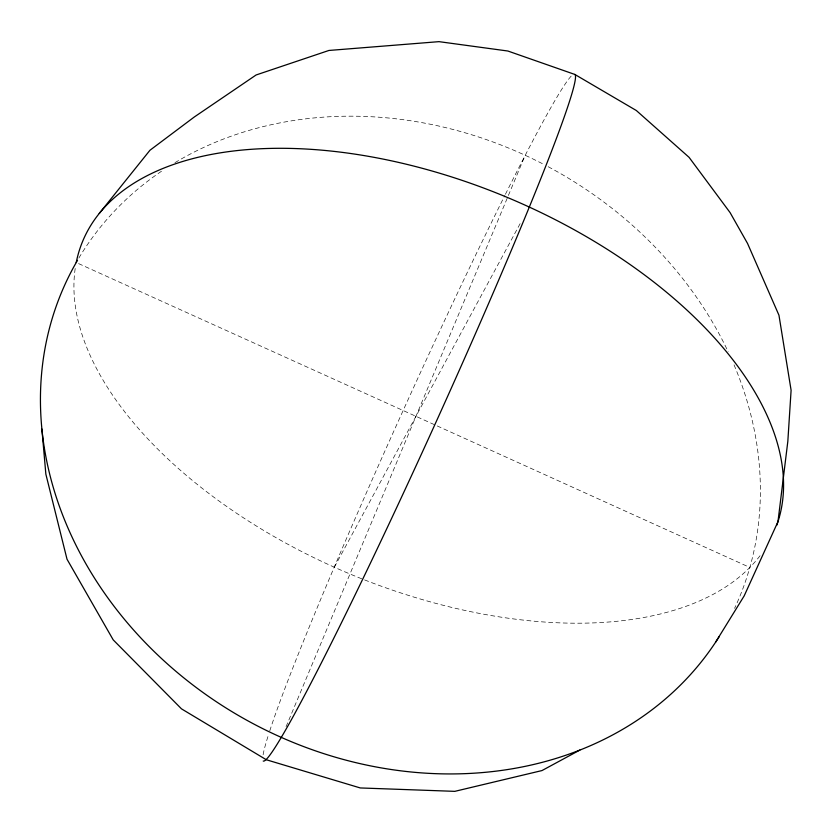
<?xml version="1.0" encoding="UTF-8"?>
<svg xmlns="http://www.w3.org/2000/svg" width="833" height="833" viewBox="0 0 833 833"><rect width="100%" height="100%" fill="white"/><g stroke="black" fill="none" stroke-linecap="round" stroke-linejoin="round"><path stroke-width="0.62" stroke-dasharray="4.17 3.12" d="M286.063 726.709L525.186 155.292M334.356 567.221L520.469 223.015M78.594 263.613L749.835 567.45M263.113 754.75A377.089 17.326 -65.6 0 1 268.715 734.102M269.757 730.895A377.089 17.326 -65.6 0 1 504.819 195.474M505.412 194.287A377.089 17.326 -65.6 0 1 572.354 74.97M78.854 258.053A372.059 315.134 28.4 0 1 163.903 169.64M174.972 162.654A372.059 315.134 28.4 0 1 543.647 164.32M548.218 166.735A372.059 315.134 28.4 0 1 728.167 351.776M734.04 364.875A372.059 315.134 28.4 0 1 734.591 608.319M760.04 555.746A375.027 204.054 22.7 0 1 348.558 573.396A375.027 204.054 22.7 0 1 75.355 267.445"/><path stroke-width="1.25" d="M715.568 642.253L744.181 595.876L777.96 521.708L787.831 441.355L791.1 390.271L778.959 315.238L747.545 243.455L730.072 212.582L689.068 157.333L636.318 110.508L574.832 74.439L507.88 51.021L438.991 41.65L328.92 50.459L256.116 74.97L194.204 117.057L149.961 150.252L99.242 213.467M579.841 750.085L541.981 770.567L454.808 791.35L360.252 787.945L266.341 759.758L181.5 708.862L113.215 639.879L67.015 559.224L45.857 474.154L41.9 429.047M719.066 636.808A372.059 315.134 28.4 0 1 237.113 714.714A372.059 315.134 28.4 0 1 77.521 260.292M76.22 262.541A375.027 204.054 22.7 0 1 483.609 188.029A375.027 204.054 22.7 0 1 776.71 525.363M574.832 74.439A377.089 17.326 -65.6 0 1 431.327 432.421A377.089 17.326 -65.6 0 1 263.218 761.018"/></g></svg>
